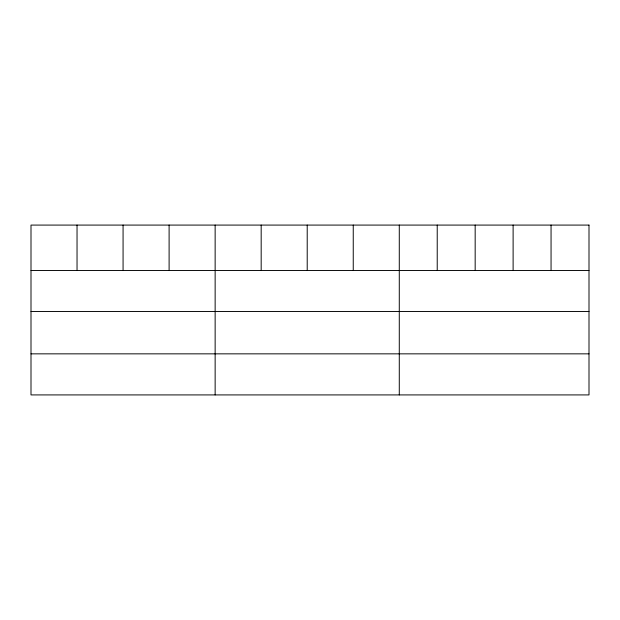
<?xml version="1.0" encoding="UTF-8"?>
<svg xmlns="http://www.w3.org/2000/svg" width="620" height="620" viewBox="0 0 620 620"><rect width="100%" height="100%" fill="white"/><g stroke="black" fill="none" stroke-linecap="round" stroke-linejoin="round"><path stroke-width="0.93" d="M31 270.467L589 270.467M31 311.535L589 311.535M31 353.849L589 353.849M551.056 225.083L551.056 270.467M513.112 225.083L513.112 270.467M475.168 225.083L475.168 270.467M437.224 225.083L437.224 270.467M399.28 225.083L399.28 394.917M353.245 225.083L353.245 270.467M307.21 225.083L307.21 270.467M261.175 225.083L261.175 270.467M215.14 225.083L215.14 394.917M169.105 225.083L169.105 270.467M123.07 225.083L123.07 270.467M77.035 225.083L77.035 270.467M589 225.083L31 225.083L31 394.917L589 394.917L589 225.083"/></g></svg>
